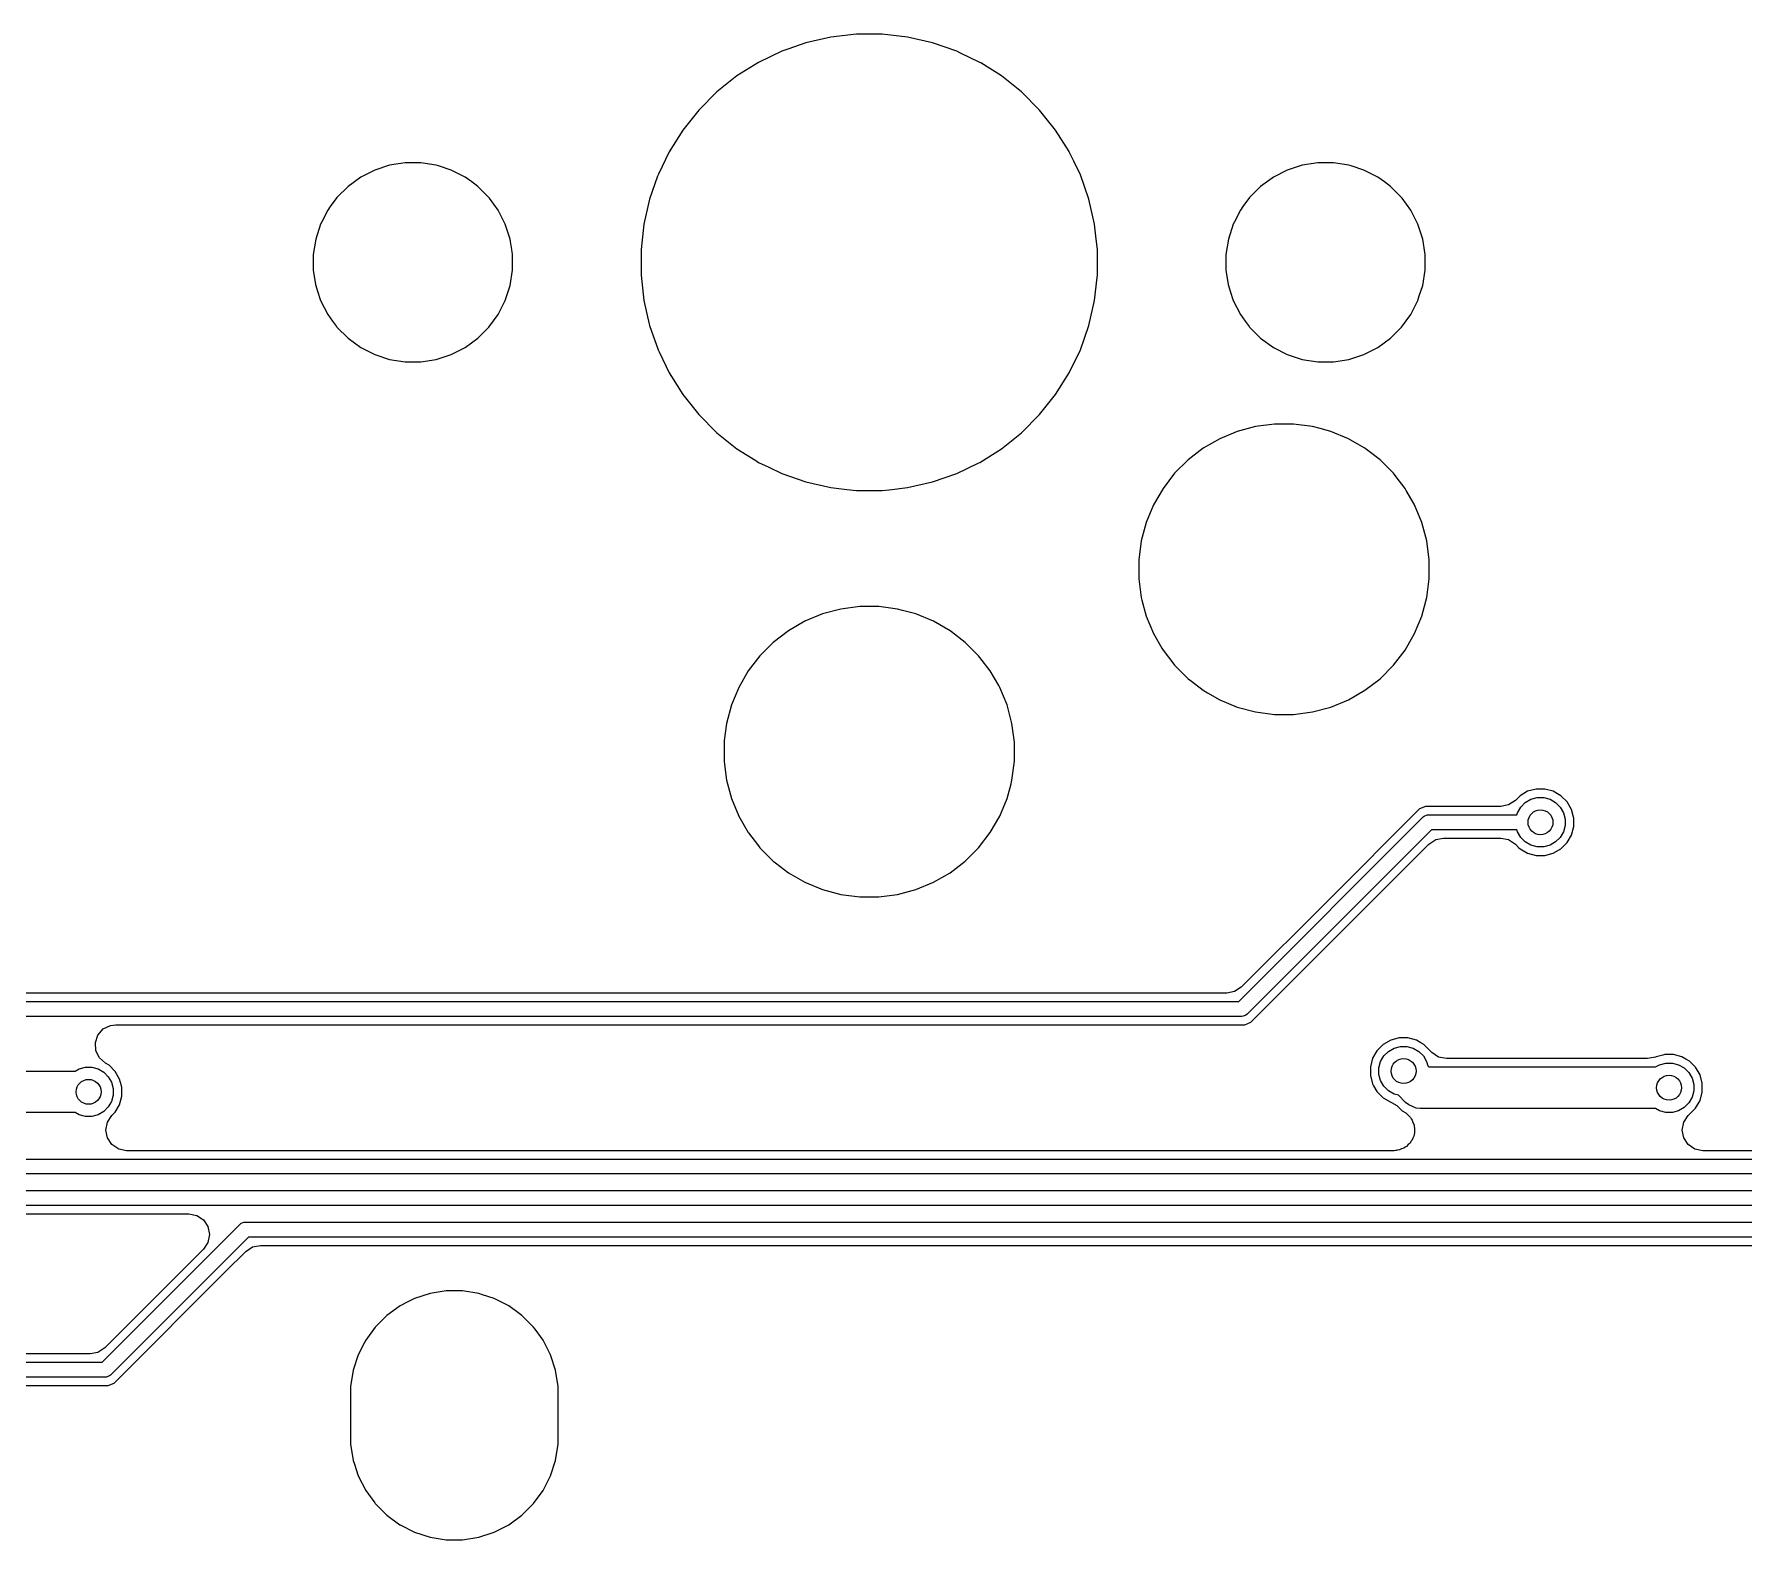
# Model space of a CAD drawing. Header units: inches. Extents: x 2.6 to 14.2, y -7.9 to -3.5.
# Drawn here: x 11.122 to 11.933, y -5.489 to -4.774 of the extents above; entities that cross this region are included whole.
import ezdxf

# ---------------------------------------------------------------- set-up
doc = ezdxf.new("R2010")
doc.units = ezdxf.units.IN
doc.header["$MEASUREMENT"] = 0
doc.layers.add('B.Cu', color=153, linetype='CONTINUOUS', true_color=0x4d7fc4)

msp = doc.modelspace()

# ---------------------------------------------------------------- linework, layer by layer
at = {"layer": 'B.Cu', "linetype": 'CONTINUOUS'}
for p, q in [((11.48825, -4.77826), (11.47962, -4.78128)), ((11.50011, -4.77555), (11.48825, -4.77826)), ((11.51219, -4.77419), (11.50011, -4.77555)), ((11.52435, -4.77419), (11.51219, -4.77419)), ((11.51219, -4.77419), (11.51219, -4.77419)), ((11.53644, -4.77555), (11.52435, -4.77419)), ((11.52435, -4.77419), (11.52435, -4.77419)), ((11.5483, -4.77826), (11.53644, -4.77555)), ((11.55978, -4.78228), (11.5483, -4.77826)), ((11.5483, -4.77826), (11.5483, -4.77826)), ((11.5483, -4.77826), (11.5483, -4.77826)), ((11.47677, -4.78228), (11.46581, -4.78756)), ((11.47962, -4.78128), (11.47677, -4.78228)), ((11.47677, -4.78228), (11.47677, -4.78228)), ((11.47677, -4.78228), (11.47677, -4.78228)), ((11.56123, -4.78298), (11.55978, -4.78228)), ((11.57074, -4.78756), (11.56123, -4.78298)), ((11.45551, -4.79403), (11.446, -4.80161)), ((11.46581, -4.78756), (11.45551, -4.79403)), ((11.45551, -4.79403), (11.45551, -4.79403)), ((11.57118, -4.78783), (11.57074, -4.78756)), ((11.58103, -4.79403), (11.57118, -4.78783)), ((11.59054, -4.80161), (11.58103, -4.79403)), ((11.446, -4.80161), (11.4374, -4.81021)), ((11.446, -4.80161), (11.446, -4.80161)), ((11.59914, -4.81021), (11.59054, -4.80161)), ((11.4374, -4.81021), (11.42982, -4.81972)), ((11.4374, -4.81021), (11.4374, -4.81021)), ((11.60673, -4.81972), (11.59914, -4.81021)), ((11.42982, -4.81972), (11.42335, -4.83002)), ((11.42982, -4.81972), (11.42982, -4.81972)), ((11.6131, -4.82986), (11.60673, -4.81972)), ((11.42335, -4.83002), (11.41822, -4.84067)), ((11.6132, -4.83002), (11.6131, -4.82986)), ((11.61535, -4.8345), (11.6132, -4.83002)), ((11.61848, -4.84098), (11.61535, -4.8345)), ((11.2764, -4.84247), (11.27095, -4.84643)), ((11.27697, -4.84206), (11.2764, -4.84247)), ((11.28359, -4.83868), (11.27697, -4.84206)), ((11.29067, -4.83638), (11.28359, -4.83868)), ((11.28359, -4.83868), (11.28359, -4.83868)), ((11.28359, -4.83868), (11.28359, -4.83868)), ((11.29802, -4.83522), (11.29067, -4.83638)), ((11.30546, -4.83522), (11.29802, -4.83522)), ((11.29802, -4.83522), (11.29802, -4.83522)), ((11.29802, -4.83522), (11.29802, -4.83522)), ((11.3128, -4.83638), (11.30546, -4.83522)), ((11.30546, -4.83522), (11.30546, -4.83522)), ((11.30546, -4.83522), (11.30546, -4.83522)), ((11.3128, -4.83638), (11.3128, -4.83638)), ((11.3128, -4.83638), (11.3128, -4.83638)), ((11.31385, -4.83672), (11.3128, -4.83638)), ((11.31988, -4.83868), (11.31385, -4.83672)), ((11.32651, -4.84206), (11.31988, -4.83868)), ((11.31988, -4.83868), (11.31988, -4.83868)), ((11.31988, -4.83868), (11.31988, -4.83868)), ((11.32965, -4.84434), (11.32651, -4.84206)), ((11.41786, -4.84159), (11.41405, -4.85246)), ((11.41807, -4.84098), (11.41786, -4.84159)), ((11.41822, -4.84067), (11.41807, -4.84098)), ((11.62249, -4.85246), (11.61848, -4.84098)), ((11.70947, -4.84247), (11.70402, -4.84643)), ((11.71004, -4.84206), (11.70947, -4.84247)), ((11.71667, -4.83868), (11.71004, -4.84206)), ((11.72374, -4.83638), (11.71667, -4.83868)), ((11.71667, -4.83868), (11.71667, -4.83868)), ((11.71667, -4.83868), (11.71667, -4.83868)), ((11.73109, -4.83522), (11.72374, -4.83638)), ((11.73853, -4.83522), (11.73109, -4.83522)), ((11.73109, -4.83522), (11.73109, -4.83522)), ((11.73109, -4.83522), (11.73109, -4.83522)), ((11.74588, -4.83638), (11.73853, -4.83522)), ((11.73853, -4.83522), (11.73853, -4.83522)), ((11.73853, -4.83522), (11.73853, -4.83522)), ((11.74692, -4.83672), (11.74588, -4.83638)), ((11.74588, -4.83638), (11.74588, -4.83638)), ((11.74588, -4.83638), (11.74588, -4.83638)), ((11.75295, -4.83868), (11.74692, -4.83672)), ((11.75958, -4.84206), (11.75295, -4.83868)), ((11.75295, -4.83868), (11.75295, -4.83868)), ((11.75295, -4.83868), (11.75295, -4.83868)), ((11.76272, -4.84434), (11.75958, -4.84206)), ((11.27095, -4.84643), (11.26569, -4.85169)), ((11.33253, -4.84643), (11.32965, -4.84434)), ((11.33779, -4.85169), (11.33253, -4.84643)), ((11.33253, -4.84643), (11.33253, -4.84643)), ((11.33253, -4.84643), (11.33253, -4.84643)), ((11.70402, -4.84643), (11.69876, -4.85169)), ((11.7656, -4.84643), (11.76272, -4.84434)), ((11.77086, -4.85169), (11.7656, -4.84643)), ((11.7656, -4.84643), (11.7656, -4.84643)), ((11.7656, -4.84643), (11.7656, -4.84643)), ((11.26131, -4.85771), (11.25852, -4.86319)), ((11.26253, -4.85603), (11.26131, -4.85771)), ((11.26569, -4.85169), (11.26253, -4.85603)), ((11.33804, -4.85204), (11.33779, -4.85169)), ((11.33779, -4.85169), (11.33779, -4.85169)), ((11.33779, -4.85169), (11.33779, -4.85169)), ((11.34216, -4.85771), (11.33804, -4.85204)), ((11.34554, -4.86434), (11.34216, -4.85771)), ((11.41405, -4.85246), (11.41135, -4.86431)), ((11.6252, -4.86431), (11.62249, -4.85246)), ((11.69438, -4.85771), (11.69159, -4.86319)), ((11.6956, -4.85603), (11.69438, -4.85771)), ((11.69876, -4.85169), (11.6956, -4.85603)), ((11.77111, -4.85204), (11.77086, -4.85169)), ((11.77086, -4.85169), (11.77086, -4.85169)), ((11.77086, -4.85169), (11.77086, -4.85169)), ((11.77523, -4.85771), (11.77111, -4.85204)), ((11.77861, -4.86434), (11.77523, -4.85771)), ((11.25794, -4.86434), (11.25564, -4.87141)), ((11.25852, -4.86319), (11.25794, -4.86434)), ((11.34784, -4.87141), (11.34554, -4.86434)), ((11.41135, -4.86431), (11.40999, -4.8764)), ((11.626, -4.87141), (11.6252, -4.86431)), ((11.69101, -4.86434), (11.68871, -4.87141)), ((11.69159, -4.86319), (11.69101, -4.86434)), ((11.78091, -4.87141), (11.77861, -4.86434)), ((11.25564, -4.87141), (11.25447, -4.87876)), ((11.34802, -4.87259), (11.34784, -4.87141)), ((11.34863, -4.8764), (11.34802, -4.87259)), ((11.62656, -4.8764), (11.626, -4.87141)), ((11.68871, -4.87141), (11.68754, -4.87876)), ((11.78207, -4.87876), (11.78091, -4.87141)), ((11.25447, -4.87876), (11.25447, -4.87876)), ((11.25447, -4.87876), (11.25447, -4.8862)), ((11.34883, -4.87766), (11.34863, -4.8764)), ((11.34897, -4.87859), (11.34883, -4.87766)), ((11.349, -4.87876), (11.34897, -4.87859)), ((11.349, -4.8862), (11.349, -4.87876)), ((11.40999, -4.8764), (11.40999, -4.88856)), ((11.62656, -4.87876), (11.62656, -4.8764)), ((11.62656, -4.8764), (11.62656, -4.8764)), ((11.62656, -4.88856), (11.62656, -4.87876)), ((11.68754, -4.87876), (11.68754, -4.87876)), ((11.68754, -4.87876), (11.68754, -4.8862)), ((11.78207, -4.8862), (11.78207, -4.87876)), ((11.25447, -4.8862), (11.25447, -4.8862)), ((11.25447, -4.8862), (11.25555, -4.893)), ((11.34784, -4.89355), (11.349, -4.8862)), ((11.40999, -4.88856), (11.41135, -4.90065)), ((11.6252, -4.90065), (11.62643, -4.88974)), ((11.62643, -4.88974), (11.62656, -4.88856)), ((11.62656, -4.88856), (11.62656, -4.88856)), ((11.68754, -4.8862), (11.68754, -4.8862)), ((11.68754, -4.8862), (11.68862, -4.893)), ((11.78091, -4.89355), (11.78207, -4.8862)), ((11.25555, -4.893), (11.25564, -4.89355)), ((11.25564, -4.89355), (11.25647, -4.89612)), ((11.25647, -4.89612), (11.25792, -4.90059)), ((11.34554, -4.90062), (11.34784, -4.89355)), ((11.68862, -4.893), (11.68871, -4.89355)), ((11.68871, -4.89355), (11.68954, -4.89612)), ((11.68954, -4.89612), (11.691, -4.90059)), ((11.77861, -4.90062), (11.77932, -4.89845)), ((11.77932, -4.89845), (11.78091, -4.89355)), ((11.25792, -4.90059), (11.25794, -4.90062)), ((11.25794, -4.90062), (11.26131, -4.90725)), ((11.26131, -4.90725), (11.26363, -4.91044)), ((11.33779, -4.91327), (11.34216, -4.90725)), ((11.34216, -4.90725), (11.34554, -4.90062)), ((11.41135, -4.90065), (11.41392, -4.9119)), ((11.62249, -4.91251), (11.6252, -4.90065)), ((11.691, -4.90059), (11.69101, -4.90062)), ((11.69101, -4.90062), (11.69438, -4.90725)), ((11.69438, -4.90725), (11.6967, -4.91044)), ((11.77086, -4.91327), (11.77523, -4.90725)), ((11.77523, -4.90725), (11.77861, -4.90062)), ((11.26363, -4.91044), (11.26545, -4.91294)), ((11.26545, -4.91294), (11.26569, -4.91327)), ((11.26569, -4.91327), (11.27095, -4.91853)), ((11.33253, -4.91853), (11.33779, -4.91327)), ((11.41392, -4.9119), (11.41405, -4.91251)), ((11.41405, -4.91251), (11.41807, -4.92399)), ((11.61848, -4.92399), (11.62249, -4.91251)), ((11.6967, -4.91044), (11.69852, -4.91294)), ((11.69852, -4.91294), (11.69876, -4.91327)), ((11.69876, -4.91327), (11.70402, -4.91853)), ((11.7656, -4.91853), (11.77086, -4.91327)), ((11.27095, -4.91853), (11.27697, -4.9229)), ((11.27697, -4.9229), (11.28359, -4.92628)), ((11.31988, -4.92628), (11.32651, -4.9229)), ((11.32651, -4.9229), (11.33253, -4.91853)), ((11.41807, -4.92399), (11.41856, -4.925)), ((11.6132, -4.93494), (11.61848, -4.92399)), ((11.70402, -4.91853), (11.71004, -4.9229)), ((11.71004, -4.9229), (11.71667, -4.92628)), ((11.75295, -4.92628), (11.75958, -4.9229)), ((11.75958, -4.9229), (11.7656, -4.91853)), ((11.28359, -4.92628), (11.29067, -4.92858)), ((11.29067, -4.92858), (11.29802, -4.92974)), ((11.29802, -4.92974), (11.29802, -4.92974)), ((11.29802, -4.92974), (11.30546, -4.92974)), ((11.30546, -4.92974), (11.3128, -4.92858)), ((11.30546, -4.92974), (11.30546, -4.92974)), ((11.3128, -4.92858), (11.31988, -4.92628)), ((11.41856, -4.925), (11.42335, -4.93494)), ((11.71667, -4.92628), (11.72374, -4.92858)), ((11.72374, -4.92858), (11.73109, -4.92974)), ((11.73109, -4.92974), (11.73109, -4.92974)), ((11.73109, -4.92974), (11.73853, -4.92974)), ((11.73853, -4.92974), (11.74588, -4.92858)), ((11.73853, -4.92974), (11.73853, -4.92974)), ((11.74588, -4.92858), (11.75295, -4.92628)), ((11.42335, -4.93494), (11.42448, -4.93674)), ((11.42448, -4.93674), (11.42982, -4.94524)), ((11.60673, -4.94524), (11.6132, -4.93494)), ((11.42982, -4.94524), (11.4374, -4.95475)), ((11.59914, -4.95475), (11.60673, -4.94524)), ((11.4374, -4.95475), (11.446, -4.96335)), ((11.59054, -4.96335), (11.59914, -4.95475)), ((11.446, -4.96335), (11.45551, -4.97093)), ((11.58103, -4.97093), (11.59054, -4.96335)), ((11.69292, -4.96275), (11.68458, -4.96621)), ((11.70165, -4.96041), (11.69292, -4.96275)), ((11.71061, -4.95923), (11.70165, -4.96041)), ((11.71964, -4.95923), (11.71061, -4.95923)), ((11.7286, -4.96041), (11.71964, -4.95923)), ((11.73229, -4.9614), (11.7286, -4.96041)), ((11.7286, -4.96041), (11.7286, -4.96041)), ((11.7286, -4.96041), (11.7286, -4.96041)), ((11.73732, -4.96275), (11.73229, -4.9614)), ((11.74567, -4.96621), (11.73732, -4.96275)), ((11.45551, -4.97093), (11.46451, -4.97659)), ((11.57074, -4.97741), (11.58103, -4.97093)), ((11.67675, -4.97072), (11.66959, -4.97622)), ((11.68458, -4.96621), (11.67675, -4.97072)), ((11.67675, -4.97072), (11.67675, -4.97072)), ((11.68458, -4.96621), (11.68458, -4.96621)), ((11.75321, -4.97056), (11.74567, -4.96621)), ((11.74567, -4.96621), (11.74567, -4.96621)), ((11.75349, -4.97072), (11.75321, -4.97056)), ((11.75424, -4.9713), (11.75349, -4.97072)), ((11.76066, -4.97622), (11.75424, -4.9713)), ((11.46451, -4.97659), (11.46581, -4.97741)), ((11.46581, -4.97741), (11.47039, -4.97961)), ((11.47039, -4.97961), (11.47677, -4.98268)), ((11.55978, -4.98268), (11.56994, -4.97779)), ((11.56994, -4.97779), (11.57074, -4.97741)), ((11.57074, -4.97741), (11.57074, -4.97741)), ((11.57074, -4.97741), (11.57074, -4.97741)), ((11.66959, -4.97622), (11.6632, -4.98261)), ((11.76705, -4.98261), (11.76066, -4.97622)), ((11.76066, -4.97622), (11.76066, -4.97622)), ((11.76066, -4.97622), (11.76066, -4.97622)), ((11.47677, -4.98268), (11.48825, -4.9867)), ((11.48825, -4.9867), (11.50011, -4.98941)), ((11.53644, -4.98941), (11.5483, -4.9867)), ((11.5483, -4.9867), (11.55978, -4.98268)), ((11.6632, -4.98261), (11.6577, -4.98978)), ((11.76839, -4.98436), (11.76705, -4.98261)), ((11.76705, -4.98261), (11.76705, -4.98261)), ((11.76705, -4.98261), (11.76705, -4.98261)), ((11.77255, -4.98978), (11.76839, -4.98436)), ((11.50011, -4.98941), (11.50766, -4.99026)), ((11.50766, -4.99026), (11.51219, -4.99077)), ((11.51219, -4.99077), (11.51219, -4.99077)), ((11.51219, -4.99077), (11.52435, -4.99077)), ((11.52435, -4.99077), (11.52779, -4.99038)), ((11.52435, -4.99077), (11.52435, -4.99077)), ((11.52779, -4.99038), (11.53644, -4.98941)), ((11.6577, -4.98978), (11.65318, -4.9976)), ((11.6577, -4.98978), (11.6577, -4.98978)), ((11.77312, -4.99077), (11.77255, -4.98978)), ((11.77687, -4.99727), (11.77312, -4.99077)), ((11.77707, -4.9976), (11.77687, -4.99727)), ((11.65318, -4.9976), (11.64972, -5.00595)), ((11.65318, -4.9976), (11.65318, -4.9976)), ((11.78052, -5.00595), (11.77707, -4.9976)), ((11.64972, -5.00595), (11.64739, -5.01468)), ((11.78286, -5.01468), (11.78052, -5.00595)), ((11.64739, -5.01468), (11.64621, -5.02363)), ((11.78404, -5.02363), (11.78286, -5.01468)), ((11.64621, -5.02363), (11.64621, -5.03267)), ((11.78404, -5.03267), (11.78404, -5.02363)), ((11.64621, -5.03267), (11.64738, -5.04162)), ((11.78286, -5.04162), (11.78404, -5.03267)), ((11.51376, -5.04585), (11.5048, -5.04703)), ((11.52279, -5.04585), (11.51376, -5.04585)), ((11.53175, -5.04703), (11.52279, -5.04585)), ((11.64738, -5.04162), (11.64739, -5.04162)), ((11.64739, -5.04162), (11.6477, -5.04279)), ((11.6477, -5.04279), (11.64972, -5.05035)), ((11.78052, -5.05035), (11.78241, -5.04332)), ((11.78241, -5.04332), (11.78286, -5.04162)), ((11.48773, -5.05282), (11.4799, -5.05734)), ((11.49607, -5.04936), (11.48773, -5.05282)), ((11.48773, -5.05282), (11.48773, -5.05282)), ((11.5048, -5.04703), (11.49607, -5.04936)), ((11.53413, -5.04766), (11.53175, -5.04703)), ((11.53175, -5.04703), (11.53175, -5.04703)), ((11.53175, -5.04703), (11.53175, -5.04703)), ((11.54047, -5.04936), (11.53413, -5.04766)), ((11.54882, -5.05282), (11.54047, -5.04936)), ((11.55664, -5.05734), (11.54882, -5.05282)), ((11.54882, -5.05282), (11.54882, -5.05282)), ((11.64972, -5.05035), (11.65318, -5.0587)), ((11.77707, -5.0587), (11.78052, -5.05035)), ((11.4799, -5.05734), (11.47274, -5.06284)), ((11.4799, -5.05734), (11.4799, -5.05734)), ((11.55738, -5.0579), (11.55664, -5.05734)), ((11.55664, -5.05734), (11.55664, -5.05734)), ((11.56381, -5.06284), (11.55738, -5.0579)), ((11.65318, -5.0587), (11.65318, -5.0587)), ((11.65318, -5.0587), (11.65716, -5.06559)), ((11.77255, -5.06652), (11.77707, -5.0587)), ((11.46635, -5.06923), (11.46085, -5.07639)), ((11.47274, -5.06284), (11.46635, -5.06923)), ((11.5702, -5.06923), (11.56381, -5.06284)), ((11.56381, -5.06284), (11.56381, -5.06284)), ((11.56381, -5.06284), (11.56381, -5.06284)), ((11.5708, -5.07), (11.5702, -5.06923)), ((11.5702, -5.06923), (11.5702, -5.06923)), ((11.5702, -5.06923), (11.5702, -5.06923)), ((11.5757, -5.07639), (11.5708, -5.07)), ((11.65716, -5.06559), (11.6577, -5.06652)), ((11.6577, -5.06652), (11.6577, -5.06652)), ((11.6577, -5.06652), (11.66282, -5.07319)), ((11.76705, -5.07369), (11.77255, -5.06652)), ((11.46085, -5.07639), (11.45633, -5.08422)), ((11.46085, -5.07639), (11.46085, -5.07639)), ((11.57974, -5.0834), (11.5757, -5.07639)), ((11.5757, -5.07639), (11.5757, -5.07639)), ((11.66282, -5.07319), (11.6632, -5.07369)), ((11.6632, -5.07369), (11.66959, -5.08008)), ((11.76066, -5.08008), (11.76705, -5.07369)), ((11.45633, -5.08422), (11.45287, -5.09256)), ((11.45633, -5.08422), (11.45633, -5.08422)), ((11.58022, -5.08422), (11.57974, -5.0834)), ((11.58367, -5.09256), (11.58022, -5.08422)), ((11.66959, -5.08008), (11.66959, -5.08008)), ((11.66959, -5.08008), (11.66959, -5.08008)), ((11.66959, -5.08008), (11.67122, -5.08133)), ((11.67122, -5.08133), (11.67675, -5.08558)), ((11.67675, -5.08558), (11.67886, -5.08679)), ((11.74567, -5.09009), (11.75349, -5.08558)), ((11.75349, -5.08558), (11.76066, -5.08008)), ((11.45287, -5.09256), (11.45053, -5.10129)), ((11.58601, -5.10129), (11.58367, -5.09256)), ((11.67886, -5.08679), (11.68458, -5.09009)), ((11.68458, -5.09009), (11.68458, -5.09009)), ((11.68458, -5.09009), (11.68458, -5.09009)), ((11.68458, -5.09009), (11.69292, -5.09355)), ((11.69292, -5.09355), (11.70165, -5.09589)), ((11.7286, -5.09589), (11.73732, -5.09355)), ((11.73732, -5.09355), (11.74567, -5.09009)), ((11.45053, -5.10129), (11.44946, -5.10943)), ((11.58719, -5.11025), (11.58601, -5.10129)), ((11.70165, -5.09589), (11.71061, -5.09707)), ((11.71061, -5.09707), (11.71964, -5.09707)), ((11.71964, -5.09707), (11.7286, -5.09589)), ((11.44946, -5.10943), (11.44936, -5.11025)), ((11.44936, -5.11025), (11.44936, -5.11928)), ((11.58719, -5.11928), (11.58719, -5.11025)), ((11.44936, -5.11928), (11.44955, -5.12076)), ((11.44955, -5.12076), (11.45053, -5.12824)), ((11.58601, -5.12824), (11.58719, -5.11928)), ((11.45053, -5.12824), (11.45287, -5.13696)), ((11.58367, -5.13696), (11.58556, -5.12993)), ((11.58556, -5.12993), (11.58601, -5.12824)), ((11.83072, -5.13354), (11.82713, -5.13561)), ((11.83474, -5.13246), (11.83072, -5.13354)), ((11.83889, -5.13246), (11.83474, -5.13246)), ((11.8429, -5.13354), (11.83889, -5.13246)), ((11.84496, -5.13472), (11.8429, -5.13354)), ((11.84649, -5.13561), (11.84496, -5.13472)), ((11.45287, -5.13696), (11.45633, -5.14531)), ((11.58022, -5.14531), (11.58367, -5.13696)), ((11.77941, -5.14187), (11.73599, -5.18529)), ((11.78217, -5.14073), (11.77941, -5.14187)), ((11.77941, -5.14187), (11.77941, -5.14187)), ((11.77941, -5.14187), (11.77941, -5.14187)), ((11.78515, -5.14073), (11.78217, -5.14073)), ((11.78217, -5.14073), (11.78217, -5.14073)), ((11.78629, -5.14073), (11.78515, -5.14073)), ((11.81795, -5.14073), (11.78629, -5.14073)), ((11.78629, -5.14073), (11.78629, -5.14073)), ((11.8217, -5.13998), (11.81795, -5.14073)), ((11.82488, -5.13786), (11.8217, -5.13998)), ((11.82713, -5.13561), (11.82488, -5.13786)), ((11.8259, -5.14371), (11.82744, -5.14104)), ((11.82744, -5.14104), (11.82962, -5.13886)), ((11.82962, -5.13886), (11.83229, -5.13732)), ((11.83229, -5.13732), (11.83527, -5.13652)), ((11.83527, -5.13652), (11.83835, -5.13652)), ((11.83835, -5.13652), (11.84133, -5.13732)), ((11.84133, -5.13732), (11.844, -5.13886)), ((11.844, -5.13886), (11.84618, -5.14104)), ((11.84618, -5.14104), (11.84772, -5.14371)), ((11.84943, -5.13855), (11.84649, -5.13561)), ((11.85088, -5.14106), (11.84943, -5.13855)), ((11.8515, -5.14214), (11.85088, -5.14106)), ((11.8525, -5.14584), (11.8515, -5.14214)), ((11.45633, -5.14531), (11.45633, -5.14531)), ((11.45633, -5.14531), (11.46085, -5.15313)), ((11.5757, -5.15313), (11.58022, -5.14531)), ((11.69361, -5.23327), (11.78116, -5.14572)), ((11.78116, -5.14572), (11.78169, -5.14528)), ((11.78169, -5.14528), (11.78297, -5.14475)), ((11.78297, -5.14475), (11.78366, -5.14469)), ((11.78366, -5.14469), (11.82564, -5.14469)), ((11.82564, -5.14469), (11.8259, -5.14371)), ((11.84772, -5.14371), (11.84852, -5.14669)), ((11.84852, -5.14977), (11.84772, -5.15275)), ((11.84852, -5.14669), (11.84852, -5.14977)), ((11.8515, -5.15431), (11.85258, -5.1503)), ((11.85258, -5.14615), (11.8525, -5.14584)), ((11.85258, -5.1503), (11.85258, -5.14615)), ((11.46085, -5.15313), (11.46085, -5.15313)), ((11.46085, -5.15313), (11.46096, -5.15328)), ((11.46096, -5.15328), (11.46572, -5.15948)), ((11.46572, -5.15948), (11.46635, -5.1603)), ((11.5702, -5.1603), (11.5757, -5.15313)), ((11.78513, -5.15177), (11.69758, -5.23932)), ((11.70282, -5.23968), (11.7839, -5.1586)), ((11.7839, -5.1586), (11.78708, -5.15647)), ((11.82564, -5.15177), (11.78513, -5.15177)), ((11.78708, -5.15647), (11.79083, -5.15573)), ((11.79083, -5.15573), (11.81795, -5.15573)), ((11.81795, -5.15573), (11.8217, -5.15647)), ((11.8217, -5.15647), (11.82488, -5.1586)), ((11.82488, -5.1586), (11.82659, -5.1603)), ((11.8259, -5.15275), (11.82564, -5.15177)), ((11.82744, -5.15542), (11.8259, -5.15275)), ((11.82962, -5.1576), (11.82744, -5.15542)), ((11.83229, -5.15914), (11.82962, -5.1576)), ((11.83527, -5.15994), (11.83229, -5.15914)), ((11.84133, -5.15914), (11.83835, -5.15994)), ((11.844, -5.1576), (11.84133, -5.15914)), ((11.84618, -5.15542), (11.844, -5.1576)), ((11.84772, -5.15275), (11.84618, -5.15542)), ((11.84649, -5.16085), (11.84943, -5.15791)), ((11.84943, -5.15791), (11.8515, -5.15431)), ((11.46635, -5.1603), (11.47274, -5.16669)), ((11.47274, -5.16669), (11.47274, -5.16669)), ((11.47274, -5.16669), (11.47274, -5.16669)), ((11.47274, -5.16669), (11.47374, -5.16746)), ((11.47374, -5.16746), (11.4799, -5.17219)), ((11.55664, -5.17219), (11.56381, -5.16669)), ((11.56381, -5.16669), (11.5702, -5.1603)), ((11.82659, -5.1603), (11.82713, -5.16085)), ((11.82713, -5.16085), (11.83072, -5.16292)), ((11.83072, -5.16292), (11.83474, -5.164)), ((11.83474, -5.164), (11.83889, -5.164)), ((11.83835, -5.15994), (11.83527, -5.15994)), ((11.83889, -5.164), (11.8429, -5.16292)), ((11.8429, -5.16292), (11.84649, -5.16085)), ((11.4799, -5.17219), (11.48108, -5.17287)), ((11.48108, -5.17287), (11.48773, -5.17671)), ((11.54882, -5.17671), (11.55664, -5.17219)), ((11.48773, -5.17671), (11.48773, -5.17671)), ((11.48773, -5.17671), (11.48773, -5.17671)), ((11.48773, -5.17671), (11.49607, -5.18016)), ((11.49607, -5.18016), (11.5048, -5.1825)), ((11.5048, -5.1825), (11.51376, -5.18368)), ((11.51376, -5.18368), (11.52279, -5.18368)), ((11.52279, -5.18368), (11.53175, -5.1825)), ((11.53175, -5.1825), (11.54047, -5.18016)), ((11.54047, -5.18016), (11.54882, -5.17671)), ((11.73599, -5.18529), (11.69484, -5.22644)), ((11.68791, -5.22931), (10.99875, -5.22931)), ((11.69166, -5.22856), (11.68791, -5.22931)), ((11.69484, -5.22644), (11.69166, -5.22856)), ((11.69508, -5.24035), (10.90965, -5.24035)), ((10.91111, -5.23327), (11.69361, -5.23327)), ((11.69577, -5.24029), (11.69508, -5.24035)), ((11.6967, -5.2399), (11.69577, -5.24029)), ((11.69705, -5.23976), (11.6967, -5.2399)), ((11.69758, -5.23932), (11.69705, -5.23976)), ((11.70144, -5.24106), (11.70282, -5.23968)), ((11.15227, -5.24921), (11.15479, -5.24634)), ((11.15479, -5.24634), (11.15822, -5.24465)), ((11.15822, -5.24465), (11.16076, -5.24431)), ((11.16076, -5.24431), (11.69657, -5.24431)), ((11.69657, -5.24431), (11.69933, -5.24317)), ((11.69657, -5.24431), (11.69657, -5.24431)), ((11.69657, -5.24431), (11.69657, -5.24431)), ((11.69933, -5.24317), (11.70144, -5.24106)), ((11.70144, -5.24106), (11.70144, -5.24106)), ((11.15104, -5.25283), (11.15227, -5.24921)), ((11.15129, -5.25665), (11.15104, -5.25283)), ((11.15298, -5.26008), (11.15129, -5.25665)), ((11.75923, -5.25666), (11.75716, -5.26025)), ((11.76217, -5.25372), (11.75923, -5.25666)), ((11.76576, -5.25165), (11.76217, -5.25372)), ((11.76248, -5.25915), (11.76466, -5.25697)), ((11.76466, -5.25697), (11.76733, -5.25543)), ((11.76977, -5.25057), (11.76576, -5.25165)), ((11.76733, -5.25543), (11.77031, -5.25463)), ((11.77393, -5.25057), (11.76977, -5.25057)), ((11.77031, -5.25463), (11.77339, -5.25463)), ((11.77339, -5.25463), (11.77637, -5.25543)), ((11.77794, -5.25165), (11.77393, -5.25057)), ((11.77637, -5.25543), (11.77904, -5.25697)), ((11.78003, -5.25286), (11.77794, -5.25165)), ((11.77904, -5.25697), (11.78122, -5.25915)), ((11.78153, -5.25372), (11.78003, -5.25286)), ((11.78447, -5.25666), (11.78153, -5.25372)), ((11.78454, -5.25673), (11.78447, -5.25666)), ((11.78447, -5.25666), (11.78447, -5.25666)), ((11.78525, -5.25754), (11.78454, -5.25673)), ((11.14331, -5.26527), (11.14629, -5.26447)), ((11.14629, -5.26447), (11.14938, -5.26447)), ((11.14938, -5.26447), (11.15235, -5.26527)), ((11.15585, -5.2626), (11.15298, -5.26008)), ((11.15752, -5.26356), (11.15585, -5.2626)), ((11.16045, -5.2665), (11.15752, -5.26356)), ((11.15752, -5.26356), (11.15752, -5.26356)), ((11.15752, -5.26356), (11.15752, -5.26356)), ((11.75716, -5.26025), (11.75608, -5.26426)), ((11.75608, -5.26426), (11.75608, -5.26841)), ((11.76014, -5.2648), (11.76094, -5.26182)), ((11.76014, -5.26788), (11.76014, -5.2648)), ((11.76094, -5.26182), (11.76248, -5.25915)), ((11.78122, -5.25915), (11.78276, -5.26182)), ((11.78276, -5.26182), (11.78332, -5.26388)), ((11.78332, -5.26388), (11.7838, -5.26437)), ((11.7838, -5.26437), (11.89146, -5.26437)), ((11.78843, -5.25967), (11.78525, -5.25754)), ((11.79218, -5.26041), (11.78843, -5.25967)), ((11.88764, -5.26041), (11.79218, -5.26041)), ((11.89139, -5.25967), (11.88764, -5.26041)), ((11.89175, -5.25952), (11.89139, -5.25967)), ((11.89146, -5.26437), (11.89331, -5.2633)), ((11.89482, -5.2587), (11.89175, -5.25952)), ((11.89331, -5.2633), (11.89629, -5.2625)), ((11.89576, -5.25844), (11.89482, -5.2587)), ((11.89991, -5.25844), (11.89576, -5.25844)), ((11.89629, -5.2625), (11.89938, -5.2625)), ((11.89938, -5.2625), (11.90235, -5.2633)), ((11.90392, -5.25952), (11.89991, -5.25844)), ((11.90235, -5.2633), (11.90502, -5.26484)), ((11.90585, -5.26063), (11.90392, -5.25952)), ((11.90502, -5.26484), (11.9072, -5.26702)), ((11.90752, -5.2616), (11.90585, -5.26063)), ((11.91045, -5.26453), (11.90752, -5.2616)), ((11.91253, -5.26813), (11.91045, -5.26453)), ((11.02972, -5.26634), (11.14146, -5.26634)), ((11.14146, -5.26634), (11.14331, -5.26527)), ((11.15235, -5.26527), (11.15502, -5.26681)), ((11.15502, -5.26681), (11.1572, -5.26899)), ((11.1572, -5.26899), (11.15875, -5.27166)), ((11.15875, -5.27166), (11.15954, -5.27464)), ((11.16253, -5.27009), (11.16045, -5.2665)), ((11.16341, -5.27338), (11.16253, -5.27009)), ((11.75608, -5.26841), (11.75716, -5.27242)), ((11.75716, -5.27242), (11.75764, -5.27326)), ((11.75764, -5.27326), (11.75923, -5.27602)), ((11.76094, -5.27086), (11.76014, -5.26788)), ((11.76248, -5.27353), (11.76094, -5.27086)), ((11.9072, -5.26702), (11.90875, -5.26969)), ((11.90875, -5.26969), (11.90954, -5.27267)), ((11.90954, -5.27267), (11.90954, -5.27575)), ((11.9136, -5.27214), (11.91253, -5.26813)), ((11.9136, -5.27629), (11.9136, -5.27214)), ((11.15875, -5.2807), (11.1572, -5.28337)), ((11.15954, -5.27772), (11.15875, -5.2807)), ((11.15954, -5.27464), (11.15954, -5.27772)), ((11.16253, -5.28227), (11.1636, -5.27826)), ((11.1636, -5.27411), (11.16341, -5.27338)), ((11.1636, -5.27826), (11.1636, -5.27411)), ((11.75923, -5.27602), (11.76217, -5.27896)), ((11.76217, -5.27896), (11.76217, -5.27896)), ((11.76217, -5.27896), (11.76217, -5.27896)), ((11.76217, -5.27896), (11.76576, -5.28103)), ((11.76466, -5.27571), (11.76248, -5.27353)), ((11.76733, -5.27725), (11.76466, -5.27571)), ((11.76576, -5.28103), (11.76576, -5.28103)), ((11.76576, -5.28103), (11.76576, -5.28103)), ((11.76576, -5.28103), (11.76612, -5.28118)), ((11.76612, -5.28118), (11.76859, -5.28266)), ((11.7694, -5.2778), (11.76733, -5.27725)), ((11.77276, -5.28117), (11.7694, -5.2778)), ((11.77426, -5.2824), (11.77276, -5.28117)), ((11.90875, -5.27873), (11.9072, -5.2814)), ((11.90954, -5.27575), (11.90875, -5.27873)), ((11.91045, -5.28389), (11.91253, -5.2803)), ((11.91253, -5.2803), (11.9136, -5.27629)), ((11.14146, -5.28602), (11.03644, -5.28602)), ((11.14331, -5.28709), (11.14146, -5.28602)), ((11.14629, -5.28789), (11.14331, -5.28709)), ((11.14938, -5.28789), (11.14629, -5.28789)), ((11.15235, -5.28709), (11.14938, -5.28789)), ((11.15502, -5.28555), (11.15235, -5.28709)), ((11.1572, -5.28337), (11.15502, -5.28555)), ((11.15681, -5.29056), (11.15894, -5.28738)), ((11.15894, -5.28738), (11.16045, -5.28586)), ((11.16045, -5.28586), (11.16253, -5.28227)), ((11.76859, -5.28266), (11.76896, -5.28296)), ((11.76896, -5.28296), (11.77125, -5.28525)), ((11.77125, -5.28525), (11.77293, -5.28622)), ((11.77293, -5.28622), (11.77355, -5.28674)), ((11.77355, -5.28674), (11.77426, -5.2876)), ((11.7778, -5.28387), (11.77426, -5.2824)), ((11.77426, -5.2876), (11.77511, -5.28834)), ((11.77511, -5.28834), (11.77547, -5.28907)), ((11.77547, -5.28907), (11.77598, -5.28969)), ((11.77972, -5.28406), (11.7778, -5.28387)), ((11.7778, -5.28387), (11.7778, -5.28387)), ((11.89146, -5.28406), (11.77972, -5.28406)), ((11.89331, -5.28512), (11.89146, -5.28406)), ((11.89629, -5.28592), (11.89331, -5.28512)), ((11.89938, -5.28592), (11.89629, -5.28592)), ((11.90235, -5.28512), (11.89938, -5.28592)), ((11.90502, -5.28358), (11.90235, -5.28512)), ((11.90481, -5.29056), (11.90694, -5.28738)), ((11.9072, -5.2814), (11.90502, -5.28358)), ((11.90694, -5.28738), (11.90717, -5.28717)), ((11.90717, -5.28717), (11.90752, -5.28683)), ((11.90752, -5.28683), (11.91045, -5.28389)), ((11.90752, -5.28683), (11.90752, -5.28683)), ((11.15606, -5.29431), (11.15681, -5.29056)), ((11.15681, -5.29806), (11.15606, -5.29431)), ((11.77598, -5.28969), (11.7763, -5.29077)), ((11.77671, -5.29716), (11.77618, -5.29815)), ((11.7763, -5.29077), (11.7768, -5.29177)), ((11.77679, -5.29636), (11.77671, -5.29716)), ((11.77705, -5.29559), (11.77679, -5.29636)), ((11.7768, -5.29177), (11.77685, -5.29258)), ((11.77685, -5.29258), (11.77709, -5.29335)), ((11.77709, -5.29335), (11.77698, -5.29447)), ((11.77698, -5.29447), (11.77705, -5.29559)), ((11.90407, -5.29431), (11.90481, -5.29056)), ((11.90481, -5.29806), (11.90407, -5.29431)), ((11.15894, -5.30124), (11.15681, -5.29806)), ((11.16212, -5.30337), (11.15894, -5.30124)), ((11.16587, -5.30411), (11.16212, -5.30337)), ((11.76733, -5.30411), (11.16587, -5.30411)), ((11.76795, -5.30403), (11.76733, -5.30411)), ((11.76829, -5.30407), (11.76795, -5.30403)), ((11.76875, -5.30393), (11.76829, -5.30407)), ((11.76987, -5.30378), (11.76875, -5.30393)), ((11.77088, -5.30328), (11.76987, -5.30378)), ((11.77195, -5.30296), (11.77088, -5.30328)), ((11.77257, -5.30245), (11.77195, -5.30296)), ((11.7733, -5.30209), (11.77257, -5.30245)), ((11.77404, -5.30124), (11.7733, -5.30209)), ((11.77491, -5.30053), (11.77404, -5.30124)), ((11.77529, -5.29982), (11.77491, -5.30053)), ((11.77582, -5.29921), (11.77529, -5.29982)), ((11.77618, -5.29815), (11.77582, -5.29921)), ((11.90694, -5.30124), (11.90481, -5.29806)), ((11.91012, -5.30337), (11.90694, -5.30124)), ((11.91387, -5.30411), (11.91012, -5.30337)), ((12.56795, -5.30411), (11.91387, -5.30411)), ((10.96229, -5.30807), (12.57564, -5.30807)), ((12.57564, -5.31516), (10.96083, -5.31516)), ((9.80009, -5.32303), (12.56892, -5.32303)), ((12.56745, -5.33012), (9.79862, -5.33012)), ((10.41083, -5.33407), (11.19543, -5.33407)), ((11.19543, -5.33407), (11.19918, -5.33482)), ((11.19918, -5.33482), (11.20236, -5.33695)), ((11.20236, -5.33695), (11.20449, -5.34013)), ((11.22077, -5.33839), (11.22155, -5.33806)), ((11.22155, -5.33806), (11.22224, -5.33799)), ((11.22224, -5.33799), (12.46184, -5.33799)), ((11.15424, -5.40453), (11.21974, -5.33903)), ((11.22371, -5.34508), (11.15821, -5.41058)), ((11.20449, -5.34013), (11.20523, -5.34388)), ((11.20523, -5.34388), (11.20449, -5.34763)), ((11.21974, -5.33903), (11.22028, -5.33859)), ((11.22028, -5.33859), (11.22077, -5.33839)), ((12.46037, -5.34508), (11.22371, -5.34508)), ((11.20236, -5.35081), (11.15547, -5.3977)), ((11.20449, -5.34763), (11.20236, -5.35081)), ((11.21272, -5.36166), (11.22248, -5.35191)), ((11.22248, -5.35191), (11.22566, -5.34978)), ((11.22566, -5.34978), (11.22941, -5.34904)), ((11.22941, -5.34904), (12.45467, -5.34904)), ((11.16207, -5.41232), (11.21272, -5.36166)), ((11.29562, -5.37777), (11.28935, -5.38233)), ((11.29901, -5.37605), (11.29562, -5.37777)), ((11.29562, -5.37777), (11.29562, -5.37777)), ((11.29562, -5.37777), (11.29562, -5.37777)), ((11.29562, -5.37777), (11.29562, -5.37777)), ((11.30252, -5.37426), (11.29901, -5.37605)), ((11.30989, -5.37186), (11.30252, -5.37426)), ((11.30252, -5.37426), (11.30252, -5.37426)), ((11.31755, -5.37065), (11.30989, -5.37186)), ((11.3253, -5.37065), (11.31755, -5.37065)), ((11.31755, -5.37065), (11.31755, -5.37065)), ((11.31755, -5.37065), (11.31755, -5.37065)), ((11.33295, -5.37186), (11.3253, -5.37065)), ((11.3253, -5.37065), (11.3253, -5.37065)), ((11.3253, -5.37065), (11.3253, -5.37065)), ((11.33475, -5.37245), (11.33295, -5.37186)), ((11.33295, -5.37186), (11.33295, -5.37186)), ((11.33295, -5.37186), (11.33295, -5.37186)), ((11.34032, -5.37426), (11.33475, -5.37245)), ((11.34723, -5.37777), (11.34032, -5.37426)), ((11.34032, -5.37426), (11.34032, -5.37426)), ((11.34032, -5.37426), (11.34032, -5.37426)), ((11.34032, -5.37426), (11.34032, -5.37426)), ((11.3521, -5.38132), (11.34723, -5.37777)), ((11.34723, -5.37777), (11.34723, -5.37777)), ((11.34723, -5.37777), (11.34723, -5.37777)), ((11.28935, -5.38233), (11.28387, -5.38781)), ((11.3535, -5.38233), (11.3521, -5.38132)), ((11.35897, -5.38781), (11.3535, -5.38233)), ((11.27932, -5.39408), (11.27861, -5.39545)), ((11.28387, -5.38781), (11.27932, -5.39408)), ((11.27932, -5.39408), (11.27932, -5.39408)), ((11.27932, -5.39408), (11.27932, -5.39408)), ((11.27932, -5.39408), (11.27932, -5.39408)), ((11.35975, -5.38887), (11.35897, -5.38781)), ((11.36351, -5.39405), (11.35975, -5.38887)), ((11.36353, -5.39408), (11.36351, -5.39405)), ((11.36705, -5.40098), (11.36353, -5.39408)), ((11.14854, -5.40057), (9.79071, -5.40057)), ((11.15229, -5.39982), (11.14854, -5.40057)), ((11.15547, -5.3977), (11.15229, -5.39982)), ((11.2758, -5.40098), (11.2734, -5.40835)), ((11.27861, -5.39545), (11.2758, -5.40098)), ((11.2758, -5.40098), (11.2758, -5.40098)), ((11.36944, -5.40835), (11.36705, -5.40098)), ((9.78302, -5.40453), (11.15424, -5.40453)), ((11.1573, -5.41117), (11.1564, -5.41155)), ((11.15768, -5.41102), (11.1573, -5.41117)), ((11.15821, -5.41058), (11.15768, -5.41102)), ((11.2734, -5.40835), (11.27219, -5.41601)), ((11.37065, -5.41601), (11.36944, -5.40835)), ((11.15571, -5.41161), (9.78302, -5.41161)), ((9.79071, -5.41557), (11.1572, -5.41557)), ((11.1564, -5.41155), (11.15571, -5.41161)), ((11.1572, -5.41557), (11.15996, -5.41443)), ((11.1572, -5.41557), (11.1572, -5.41557)), ((11.1572, -5.41557), (11.1572, -5.41557)), ((11.15996, -5.41443), (11.16207, -5.41232)), ((11.16207, -5.41232), (11.16207, -5.41232)), ((11.27219, -5.41601), (11.27219, -5.41601)), ((11.27219, -5.41601), (11.27219, -5.44344)), ((11.37065, -5.43569), (11.37065, -5.41601)), ((11.27219, -5.44344), (11.27219, -5.44344)), ((11.27219, -5.44344), (11.2734, -5.4511)), ((11.36944, -5.4511), (11.37065, -5.44344)), ((11.37065, -5.44344), (11.37065, -5.43569)), ((11.2734, -5.4511), (11.2734, -5.4511)), ((11.2734, -5.4511), (11.27399, -5.45289)), ((11.36705, -5.45847), (11.36944, -5.4511)), ((11.27399, -5.45289), (11.27579, -5.45843)), ((11.27579, -5.45843), (11.2758, -5.45847)), ((11.2758, -5.45847), (11.27932, -5.46537)), ((11.36353, -5.46537), (11.36705, -5.45847)), ((11.27932, -5.46537), (11.27932, -5.46537)), ((11.27932, -5.46537), (11.27932, -5.46537)), ((11.27932, -5.46537), (11.28359, -5.47125)), ((11.35897, -5.47164), (11.36353, -5.46537)), ((11.28359, -5.47125), (11.28387, -5.47164)), ((11.28387, -5.47164), (11.28935, -5.47712)), ((11.3535, -5.47712), (11.35897, -5.47164)), ((11.28935, -5.47712), (11.28935, -5.47712)), ((11.28935, -5.47712), (11.29558, -5.48164)), ((11.29558, -5.48164), (11.29562, -5.48167)), ((11.29562, -5.48167), (11.30252, -5.48519)), ((11.34032, -5.48519), (11.34723, -5.48167)), ((11.34723, -5.48167), (11.3535, -5.47712)), ((11.30252, -5.48519), (11.30989, -5.48759)), ((11.30989, -5.48759), (11.31755, -5.4888)), ((11.31755, -5.4888), (11.31755, -5.4888)), ((11.31755, -5.4888), (11.3253, -5.4888)), ((11.3253, -5.4888), (11.33295, -5.48759)), ((11.3253, -5.4888), (11.3253, -5.4888)), ((11.33295, -5.48759), (11.34032, -5.48519))]:
    msp.add_line(p, q, dxfattribs=at)
at = {"layer": 'B.Cu'}
for centre in [(11.83681, -5.14823), (11.77185, -5.26634), (11.14783, -5.27618), (11.89783, -5.27421)]:
    msp.add_circle(centre, 0.00591, dxfattribs=at)

doc.saveas('drawing.dxf')
